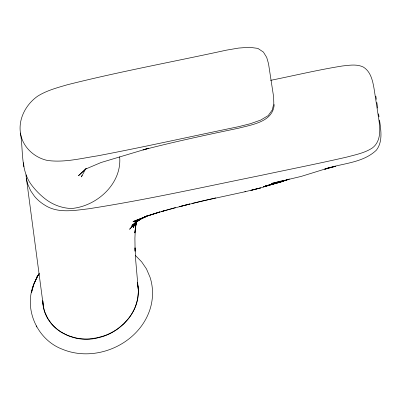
<?xml version="1.0" encoding="UTF-8"?>
<svg xmlns="http://www.w3.org/2000/svg" width="401" height="401" viewBox="0 0 401 401"><rect width="100%" height="100%" fill="white"/><g stroke="black" fill="none" stroke-linecap="round" stroke-linejoin="round"><path stroke-width="0.6" d="M136.29 222.009L134.801 232.976L136.34 221.738L135.618 225.101L136.425 222.114M274.204 104.481C273.081 121.889 252.023 124.626 238.745 128.16C206.705 134.861 174.681 141.688 142.987 149.914L148.846 148.144M82.06 175.297L81.443 176.901L85.548 169.102L86.19 168.575L78.491 175.728L85.548 169.102L101.022 162.525L148.706 148.24M136.014 222.004L134.831 224.625L136.2 221.833M136.104 221.863L133.187 227.663L135.929 222.219M39.143 273.622L36.922 277.186L33.584 284.8L31.534 292.399L33.629 284.625L37.368 276.505L39.062 273.928M39.193 273.723L36.922 277.186L37.368 276.505L33.629 284.625C23.484 309.692 37.544 340.223 62.837 349.411L63.308 349.622C95.854 362.454 136.701 344.81 149.082 311.953L149.277 311.452C153.282 300.514 153.668 288.384 150.054 277.286L146.465 268.901L141.628 261.818L135.378 255.427M135.002 222.946L131.919 226.881L136.29 221.928L135.272 229.583L135.463 226.184L134.906 238.324L135.102 251.201L135.022 247.818L135.779 261.241L138.22 289.011M136.205 221.964L129.623 229.257L136.18 222.014L134.3 223.653L140.129 219.277L131.769 225.447L140.906 218.841L138.626 220.244L147.904 215.462M147.874 215.452L136.195 221.257L147.919 215.638L134.14 221.748L146.826 216.209L132.992 221.593L146.731 216.254L159.879 211.893M289.487 178.986L278.976 182.575L263.257 186.896L277.181 182.826M281.096 181.046L271.332 183.538L301.201 176.41L328.82 167.864M324.725 169.287L335.792 166.235L324.91 168.971C341.998 163.267 362.76 163.182 376.409 150.139C382.96 141.558 380.94 129.979 379.506 120.079M284.063 180.275L281.702 181.072L283.998 180.3M159.864 211.893L148.099 215.688L164.215 210.776L189.848 203.964L179.197 206.731L203.648 200.731L191.969 203.447M278.449 182.63L283.753 181.107L265.101 186.029L278.449 182.63L287.146 179.869L285.296 180.455M276.595 183.011L260.455 187.944L244.805 191.798M164.215 210.776L161.758 211.487L175.453 207.573M215.798 197.888L203.457 200.771L245.828 191.573M270.595 80.345C294.519 75.533 318.279 69.814 342.389 65.985C349.256 65.268 356.695 63.894 363.196 66.992C370.845 71.533 372.75 81.012 374.143 89.117L378.905 120.099C380.364 129.583 380.955 141.468 372.409 147.924C364.77 152.976 355.577 154.716 346.875 157.067C318.073 163.698 289.066 169.402 260.164 175.563C203.016 187.152 146.044 199.904 88.4 208.816C74.01 210.485 57.779 213.608 44.807 205.137A49.383 43.153 -22.3 0 1 34.461 196.269L30.666 190.756L27.96 184.676A49.383 43.153 -22.3 0 1 26.005 174.836M36.215 325.903L36.722 327.036M137.277 282.675C143.598 308.419 121.653 333.306 97.082 337.978C72.766 344.319 42.666 327.552 42.807 300.66M20.431 132.982C22.421 146.736 34.05 157.563 47.368 160.435C64.165 162.791 80.947 158.38 97.468 155.864C144.505 146.911 191.237 136.425 238.134 126.776L250.289 123.739L260.585 120.125L268.194 115.613L272.299 109.909L273.808 103.508L273.627 96.932L268.515 63.699L266.725 57.458L263.407 52.075L257.858 48.396L249.382 47.268L238.655 48.07L226.354 50.165C173.362 61.754 119.949 71.518 67.333 84.761C57.102 87.759 46.596 90.511 37.504 96.28C26.005 104.445 18.271 118.696 20.431 132.982C23.464 150.45 20.266 170.615 31.94 185.493C36.07 190.876 40.897 195.688 46.336 199.748C53.594 205.061 62.426 208.239 71.433 208.505C96.857 206.37 122.054 183.648 119.663 156.846M375.832 96.16L376.338 99.398M376.815 102.415L377.702 108.1M378.564 113.799L379.02 116.831M26.371 178.184L43.273 305.537M23.604 162.666L23.875 166.796M137.332 282.921A49.383 43.153 -22.3 0 1 137.563 284.013M137.854 285.662A49.383 43.153 -22.3 0 1 138.3 292.394L137.568 299.201L135.658 305.913A49.383 43.153 -22.3 0 1 128.601 318.439L123.628 323.933L117.829 328.715A49.383 43.153 -22.3 0 1 104.375 335.757L97.057 337.842L89.583 338.865A49.383 43.153 -22.3 0 1 74.872 337.737L68.01 335.617L61.714 332.494A49.383 43.153 -22.3 0 1 51.363 323.627L47.574 318.108L44.862 312.028A49.383 43.153 -22.3 0 1 42.852 301.071M260.455 187.944L250.966 190.375L260.455 187.944"/></g></svg>
